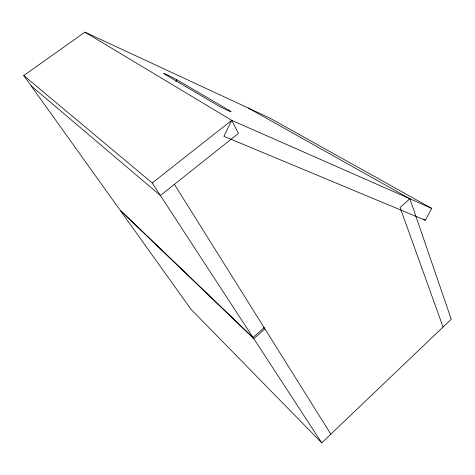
<?xml version="1.0" encoding="UTF-8"?>
<svg xmlns="http://www.w3.org/2000/svg" width="475" height="475" viewBox="0 0 475 475"><rect width="100%" height="100%" fill="white"/><g stroke="black" fill="none" stroke-linecap="round" stroke-linejoin="round"><path stroke-width="0.71" d="M175.869 81.658L176.783 79.741A7.861 0.356 26.3 0 0 167.135 74.848A7.861 0.356 26.3 0 0 164.736 74.207L217.087 105.017A8.615 0.445 26.5 0 0 227.887 110.503A8.615 0.445 26.5 0 0 229.639 110.681L176.783 79.741M84.918 32.146L231.723 120.341L223.885 136.289L425.303 220.257L431.728 208.4L269.604 117.96L84.918 32.146L23.75 75.537L119.552 209.428L253.027 337.511L264.159 327.667M321.747 442.854L253.804 338.699L120.329 210.514L191.098 309.421L321.747 442.854L451.25 319.218L409.901 198.787L248.205 108.015M253.804 338.699L264.913 328.872L263.281 327.358M409.901 198.787L400.075 207.48L443.062 327.037M23.75 75.537L152.226 182.976L231.723 120.341L431.728 208.4M423.379 219.141L425.303 220.257M31.136 85.862L160.39 195.492L238.45 133.398L231.723 120.341M152.226 182.976L253.027 337.511M174.408 184.342L330.843 434.168"/></g></svg>
